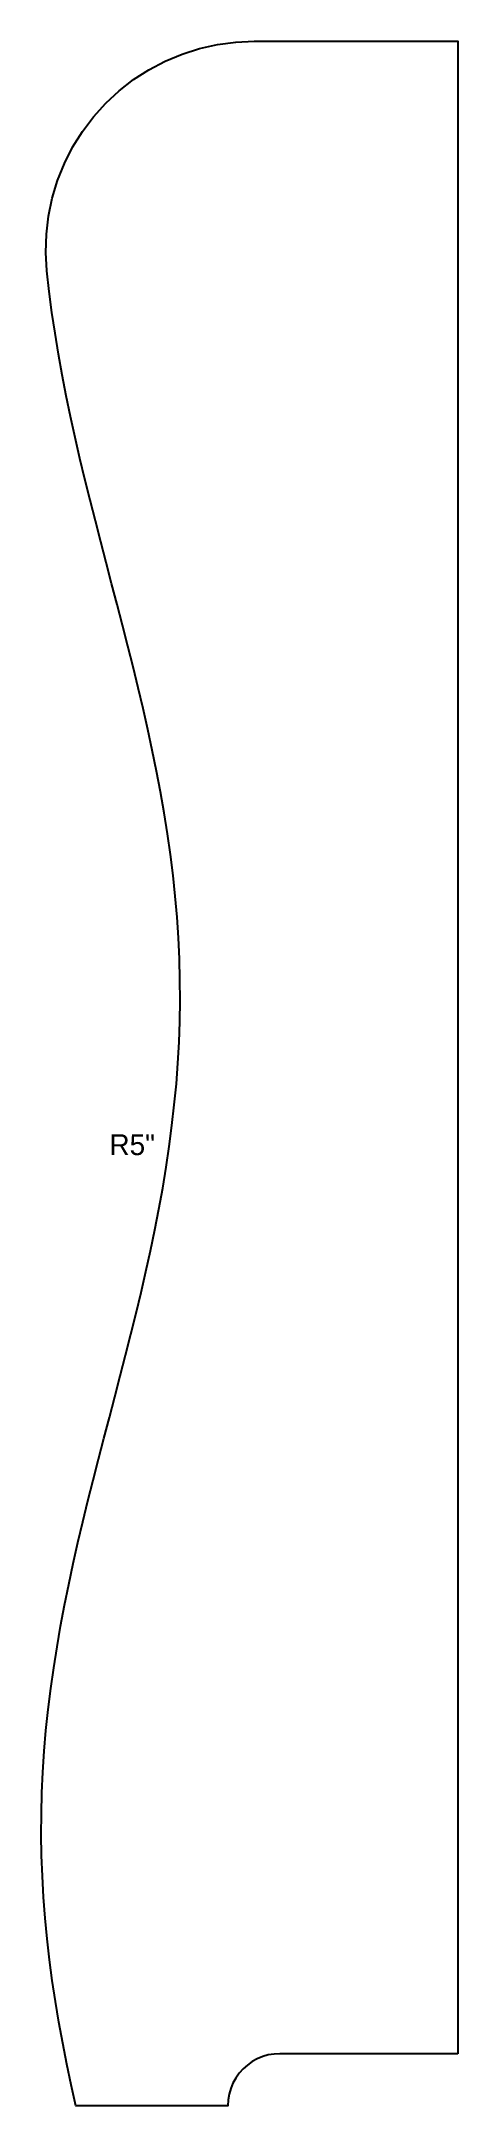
# Model space of a CAD drawing. Header units: inches. Extents: x 42 to 48, y -0.8 to 29.
import ezdxf
from ezdxf.enums import TextEntityAlignment as Align

# ---------------------------------------------------------------- set-up
doc = ezdxf.new("R2010")
doc.units = ezdxf.units.IN

msp = doc.modelspace()

# ---------------------------------------------------------------- linework, layer by layer
at = {"layer": 'OUTLINE'}
msp.add_lwpolyline([(48, 0), (45.438, 0), (45.438, 0), (45.354, -0.005), (45.271, -0.019), (45.19, -0.042), (45.112, -0.074), (45.038, -0.115), (44.97, -0.164), (44.907, -0.22), (44.851, -0.282), (44.802, -0.351), (44.762, -0.425), (44.73, -0.502), (44.706, -0.583), (44.692, -0.666), (44.688, -0.75), (44.062, -0.75), (42.497, -0.75), (42.431, -0.449), (42.368, -0.149), (42.309, 0.152), (42.255, 0.452), (42.204, 0.753), (42.159, 1.053), (42.119, 1.354), (42.085, 1.654), (42.056, 1.955), (42.033, 2.255), (42.016, 2.556), (42.005, 2.856), (42, 3.157), (42.002, 3.457), (42.009, 3.758), (42.023, 4.058), (42.043, 4.359), (42.068, 4.659), (42.1, 4.96), (42.137, 5.26), (42.179, 5.561), (42.227, 5.861), (42.279, 6.162), (42.335, 6.462), (42.396, 6.763), (42.461, 7.063), (42.529, 7.364), (42.599, 7.664), (42.673, 7.965), (42.748, 8.265), (42.825, 8.566), (42.903, 8.866), (42.981, 9.167), (43.06, 9.467), (43.138, 9.768), (43.215, 10.068), (43.292, 10.369), (43.366, 10.669), (43.438, 10.97), (43.507, 11.27), (43.573, 11.571), (43.636, 11.871), (43.695, 12.172), (43.749, 12.472), (43.799, 12.773), (43.844, 13.073), (43.883, 13.374), (43.917, 13.674), (43.946, 13.975), (43.968, 14.275), (43.985, 14.576), (43.996, 14.876), (44, 15.177), (43.998, 15.477), (43.99, 15.778), (43.976, 16.078), (43.956, 16.379), (43.93, 16.679), (43.898, 16.98), (43.861, 17.28), (43.818, 17.581), (43.77, 17.881), (43.718, 18.182), (43.661, 18.482), (43.6, 18.783), (43.535, 19.083), (43.467, 19.384), (43.396, 19.684), (43.322, 19.985), (43.247, 20.285), (43.17, 20.586), (43.092, 20.886), (43.014, 21.187), (42.935, 21.487), (42.857, 21.788), (42.779, 22.088), (42.703, 22.389), (42.629, 22.689), (42.557, 22.99), (42.488, 23.29), (42.422, 23.591), (42.36, 23.891), (42.302, 24.192), (42.248, 24.492), (42.198, 24.793), (42.154, 25.093), (42.114, 25.394), (42.081, 25.692), (42.065, 25.956), (42.073, 26.22), (42.104, 26.482), (42.158, 26.741), (42.234, 26.994), (42.333, 27.239), (42.452, 27.475), (42.592, 27.699), (42.751, 27.91), (42.928, 28.106), (43.122, 28.286), (43.33, 28.448), (43.552, 28.591), (43.786, 28.714), (44.03, 28.816), (44.281, 28.896), (44.539, 28.954), (44.801, 28.988), (45.065, 29), (48, 29)], close=True, dxfattribs=at)

# ---------------------------------------------------------------- texts
at = {"layer": 'LABELS'}
msp.add_text('R5"', height=0.3, dxfattribs=at).set_placement((43.311, 13.099), align=Align.MIDDLE_CENTER)

doc.saveas('drawing.dxf')
